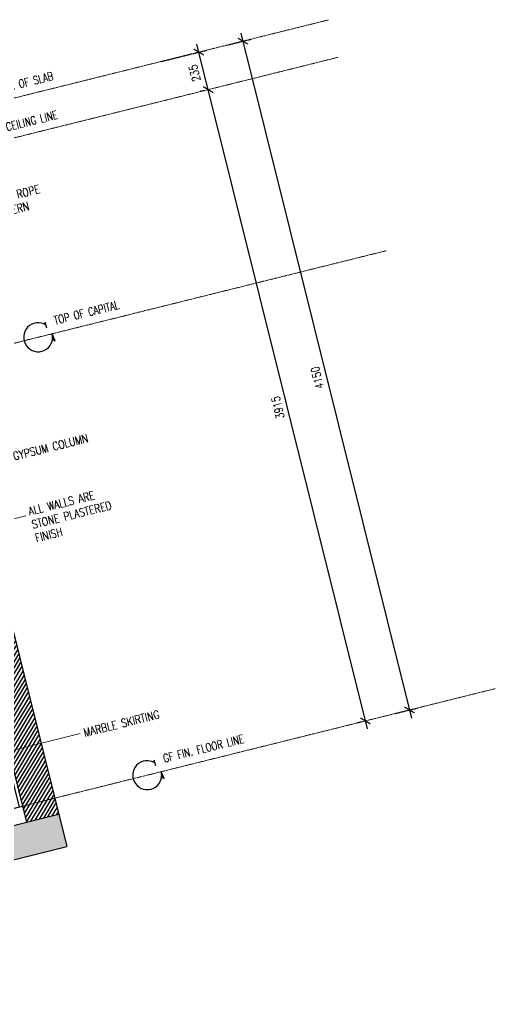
# Model space of a CAD drawing. Header units: inches. Extents: x -207898 to 3408902, y 497526 to 4632928.
# Drawn here: x 288520 to 291380, y 508363 to 514344 of the extents above; entities that cross this region are included whole.
import ezdxf

# ---------------------------------------------------------------- set-up
doc = ezdxf.new("R2010")
doc.units = ezdxf.units.IN
doc.header["$MEASUREMENT"] = 0
for name, pattern in [('DASHED', [0.75, 0.5, -0.25]), ('HIDDEN', [0.375, 0.25, -0.125]), ('HIDDEN2', [0.1875, 0.125, -0.0625])]:
    doc.linetypes.add(name, pattern=pattern)
for name, color, linetype in [('A-DIM', 9, 'Continuous'), ('A-Hidden', 8, 'HIDDEN'), ('Layer1', 1, 'Continuous'), ('Layer3', 7, 'Continuous'), ('Layer7', 8, 'Continuous')]:
    doc.layers.add(name, color=color, linetype=linetype)
doc.layers.add('DIM', color=252, linetype='Continuous', lineweight=35)
doc.layers.add('ID-NOTES', color=2, linetype='Continuous', lineweight=0)
doc.styles.add('grid_250', font='romans.shx', dxfattribs={"width": 0.75, "height": 0.75})
doc.styles.add('ID-ROMANS', font='romans.shx', dxfattribs={"width": 0.8})
doc.styles.add('ZZ-Dim All', font='romans.shx', dxfattribs={"width": 0.8})
doc.dimstyles.new('DIM 0200', dxfattribs={"dimscale": 200, "dimtxt": 1, "dimasz": 0.8, "dimexe": 0.5, "dimexo": 1, "dimgap": 0.4, "dimtad": 1, "dimdec": 0, "dimrnd": 10, "dimdsep": 46, "dimtxsty": 'ZZ-Dim All', "dimblk1": 'ARCHTICK', "dimblk2": 'ARCHTICK', "dimsah": 1, "dimcen": 1, "dimdle": 0.5, "dimclrd": 256, "dimclre": 256, "dimclrt": 256, "dimadec": 0, "dimazin": 2, "dimtfac": 1, "dimtdec": 0, "dimtix": 1, "dimtmove": 2, "dimatfit": 2, "dimfxl": 1, "dimfxlon": 1, "dimtolj": 1, "dimtzin": 0, "dimlwd": -1, "dimlwe": -1, "dimarcsym": 0})
doc.dimstyles.new('DIM-100', dxfattribs={"dimscale": 50, "dimtxt": 1.25, "dimasz": 1, "dimexe": 1, "dimexo": 1, "dimgap": 0.6, "dimtad": 1, "dimdec": 0, "dimrnd": 5, "dimdsep": 46, "dimtxsty": 'ZZ-Dim All', "dimblk1": 'ARCHTICK', "dimblk2": 'ARCHTICK', "dimsah": 1, "dimcen": 1, "dimdle": 1, "dimclrd": 256, "dimclre": 8, "dimclrt": 256, "dimazin": 2, "dimtfac": 1, "dimtdec": 0, "dimtix": 1, "dimtmove": 2, "dimatfit": 2, "dimfxl": 0.1, "dimtolj": 1, "dimtzin": 0, "dimlwd": -1, "dimlwe": -1, "dimarcsym": 0})

# ---------------------------------------------------------------- blocks, each defined once
blk = doc.blocks.new('section a and b')
at = {"layer": 'Layer7', "ltscale": 300}
h = blk.add_hatch(dxfattribs=at)
h.set_pattern_fill('AR-CONC', color=256, scale=10, style=0)
h.set_pattern_definition([(50, (-62997.58, -11216.7), (71.726, -6.2752), [7.5, -82.5]), (355, (-62997.58, -11216.7), (-13.87513, 75.2192), [6, -66]), (100.4514, (-62991.6, -11217.22), (57.85094, 68.94395), [6.374, -70.1142]), (46.1842, (-62997.58, -11196.7), (106.7241, -16.5519), [11.25, -123.75]), (96.6356, (-62988.68, -11198.08), (93.4663, 97.4118), [9.561, -105.1713]), (351.1842, (-62997.58, -11196.7), (93.4662, 97.4119), [9, -99]), (21, (-62987.58, -11201.7), (59.6907, -40.2619), [7.5, -82.5]), (326, (-62987.58, -11201.7), (24.33153, 72.515), [6, -66]), (71.4514, (-62982.6, -11205.056), (84.02226, 32.25305), [6.374, -70.1142]), (37.5, (-62997.577, -11216.7), (1.215986, 33.289385), [0, -65.2, 0, -67, 0, -66.25]), (7.5, (-62997.577, -11216.7), (26.30695, 39.44117), [0, -38.2, 0, -63.7, 0, -25.25]), (327.5, (-63019.877, -11216.7), (53.38224, -2.25549), [0, -25, 0, -78, 0, -103.5]), (317.5, (-63029.877, -11216.7), (58.31862, 10.0105), [0, -32.5, 0, -51.8, 0, -73.5])])
h.paths.add_polyline_path([(-59047.8, -14854.4), (-59047.8, -14654.4), (-63202.4, -14654.4), (-63202.4, -14854.4)])
h.paths.add_polyline_path([(-63202.4, -19104.4), (-63202.4, -19304.4), (-59047.8, -19304.4), (-59047.8, -19104.4)])
at = {"layer": 'Layer7'}
h = blk.add_hatch(dxfattribs=at)
h.set_pattern_fill('ANSI31,_O', color=8, scale=150)
h.set_pattern_definition([(45, (0, 8657.743), (-13.258252, 13.258252), [])])
h.paths.add_polyline_path([(-59047.8, -14854.4), (-59247.8, -14854.4), (-59247.8, -19104.4), (-59047.8, -19104.4)])
h.paths.add_polyline_path([(-63002.4, -14854.4), (-63202.4, -14854.4), (-63202.4, -19104.4), (-63002.4, -19104.4)])
at = {"layer": 'Layer1', "ltscale": 5}
blk.add_line((-63002.4, -19004.4), (-59247.8, -19004.4), dxfattribs=at)
for points in [[(-62982.4, -14854.4), (-62982.4, -19004.4)], [(-59267.8, -14854.4), (-59267.8, -19004.4)]]:
    blk.add_lwpolyline(points, dxfattribs=at)
at = {"layer": 'Layer3', "ltscale": 5}
for p, q in [((-63202.4, -14654.4), (-63202.4, -19304.4)), ((-63202.4, -14654.4), (-59047.8, -14654.4)), ((-59047.8, -14654.4), (-59047.8, -19304.4)), ((-63202.4, -14854.4), (-59047.8, -14854.4)), ((-63002.4, -14854.4), (-63002.4, -19104.4)), ((-59247.8, -14854.4), (-59247.8, -19104.4)), ((-63202.4, -19104.4), (-59047.8, -19104.4)), ((-63202.4, -19304.4), (-59047.8, -19304.4))]:
    blk.add_line(p, q, dxfattribs=at)
blk = doc.blocks.new('_ARCHTICK')
at = {"color": 0, "linetype": 'ByBlock', "const_width": 0.15}
blk.add_lwpolyline([(-0.5, -0.5), (0.5, 0.5)], dxfattribs=at)
blk = doc.blocks.new('*D27')
at = {"layer": 'A-DIM', "transparency": 16777216}
blk.add_line((290611.3, 510073.9), (289641.3, 513972.5), dxfattribs=at)
at = {"layer": 'A-DIM', "color": 8, "linetype": 'HIDDEN2', "transparency": 16777216}
for p, q in [((289626.8, 513917.3), (289604.9, 513911.9)), ((290572.6, 510115.8), (290550.7, 510110.4))]:
    blk.add_line(p, q, dxfattribs=at)
at = {"layer": 'Defpoints', "color": 0, "transparency": 16777216}
for p in [(289653.4, 513923.9), (289675.3, 513929.4, 0), (290621.1, 510127.9, 0)]:
    blk.add_point(p, dxfattribs=at)
at = {"layer": 'A-DIM', "transparency": 16777216, "xscale": 49.99999999999999, "yscale": 49.99999999999999, "zscale": 49.99999999999999}
for p, rotation in [((289653.4, 513923.9), 103.9714232829857), ((290599.2, 510122.5), 283.9714232829857)]:
    blk.add_blockref('_ARCHTICK', p, dxfattribs=dict(at, rotation=rotation))
at = {"layer": 'A-DIM', "transparency": 16777216, "insert": (290072.9, 512009.9), "char_height": 50, "attachment_point": 5, "rotation": 103.97142, "style": 'ZZ-Dim All'}
blk.add_mtext('\\A1;3915', dxfattribs=at)
blk = doc.blocks.new('*D28')
at = {"layer": 'A-DIM', "transparency": 16777216}
blk.add_line((289665.5, 513875.4), (289585.2, 514198.2), dxfattribs=at)
at = {"layer": 'A-DIM', "color": 8, "linetype": 'HIDDEN2', "transparency": 16777216}
blk.add_line((289373, 514093.9), (289645.8, 514161.8), dxfattribs=at)
at = {"layer": 'Defpoints', "color": 0, "transparency": 16777216}
for p in [(289597.3, 514149.7), (289324.5, 514081.8, 0), (289653.4, 513923.9, 0)]:
    blk.add_point(p, dxfattribs=at)
at = {"layer": 'A-DIM', "transparency": 16777216, "xscale": 49.99999999999999, "yscale": 49.99999999999999, "zscale": 49.99999999999999}
for p, rotation in [((289597.3, 514149.7), 103.9714232829857), ((289653.4, 513923.9), 283.9714232829857)]:
    blk.add_blockref('_ARCHTICK', p, dxfattribs=dict(at, rotation=rotation))
at = {"layer": 'A-DIM', "transparency": 16777216, "insert": (289572, 514023.5), "char_height": 50, "attachment_point": 5, "rotation": 103.97142, "style": 'ZZ-Dim All'}
blk.add_mtext('\\A1;235', dxfattribs=at)
blk = doc.blocks.new('*D29')
at = {"layer": 'A-DIM', "transparency": 16777216}
blk.add_line((289850.4, 514264.2), (290876.5, 510139.9), dxfattribs=at)
at = {"layer": 'A-DIM', "color": 8, "linetype": 'HIDDEN2', "transparency": 16777216}
for p, q in [((289774.5, 514193.8), (289911, 514227.7)), ((290776.5, 510166.6), (290913, 510200.5))]:
    blk.add_line(p, q, dxfattribs=at)
at = {"layer": 'Defpoints', "color": 0, "transparency": 16777216}
for p in [(289726, 514181.7, 0), (290864.5, 510188.4), (290728, 510154.5, 0)]:
    blk.add_point(p, dxfattribs=at)
at = {"layer": 'A-DIM', "transparency": 16777216, "xscale": 50, "yscale": 50, "zscale": 50}
for p, rotation in [((289862.5, 514215.7), 103.9714232829857), ((290864.5, 510188.4), 283.9714232829857)]:
    blk.add_blockref('_ARCHTICK', p, dxfattribs=dict(at, rotation=rotation))
at = {"layer": 'A-DIM', "transparency": 16777216, "insert": (290310.1, 512188.8), "char_height": 50, "attachment_point": 5, "rotation": 103.97142, "style": 'ZZ-Dim All'}
blk.add_mtext('\\A1;4150', dxfattribs=at)
blk = doc.blocks.new('arrow01')
at = {"layer": 'Layer1'}
blk.add_hatch(color=256, dxfattribs=at).paths.add_polyline_path([(7, -44.7), (0, 0), (-6.2, -32.4)])
at = {"layer": 'Layer1', "elevation": 375.8}
blk.add_lwpolyline([(7, -44.7), (0, 0), (-6.2, -32.4)], close=True, dxfattribs=at)
at = {"layer": 'Layer7'}
blk.add_line((-24, 41.5), (-24, 77.7), dxfattribs=at)
blk.add_arc((-87.3, 0), 87.3, 43.48997, 0, dxfattribs=at)

msp = doc.modelspace()

# ---------------------------------------------------------------- linework, layer by layer
at = {"layer": 'A-Hidden', "linetype": 'DASHED', "lineweight": 0, "ltscale": 10}
for p, q in [((290378.1, 514344, 0), (282958.2, 512497.9, 0)), ((290434.3, 514118.2, 0), (283014.3, 512272.1, 0)), ((290724, 512953.7, 0), (283304, 511107.6, 0)), ((291380.1, 510316.7, 0), (283960.1, 508470.7, 0))]:
    msp.add_line(p, q, dxfattribs=at)

# ---------------------------------------------------------------- block references
at = {"layer": 'DIM', "rotation": 13.97142328298569}
msp.add_blockref('section a and b', (341441.7, 542355.8, 0), dxfattribs=at)
at = {"layer": 'Layer3', "rotation": 13.97142328298568}
for p in [(288714.8, 512453.8, 0), (289370.9, 509816.8, 0)]:
    msp.add_blockref('arrow01', p, dxfattribs=at)

# ---------------------------------------------------------------- texts
at = {"layer": 'ID-NOTES', "char_height": 50, "width": 1075.058, "attachment_point": 1, "rotation": 13.97142, "style": 'ID-ROMANS'}
for s, insert in [('GYPSUM WITH ROPE \\PDESIGN PATTERN ', (288115.4, 513222.2, 0)), ('GYPSUM COLUMN', (288474.2, 511739.4, 0)), ('ALL WALLS ARE\\PSTONE PLASTERED\\PFINISH', (288566.5, 511408.8, 0)), ('MARBLE SKIRTING', (288898.3, 510075.2, 0))]:
    msp.add_mtext(s, dxfattribs=dict(at, insert=insert))
at = {"layer": 'Layer3', "style": 'grid_250', "width": 0.75}
for s, p in [('BOT. OF SLAB ', (288386.8, 513899, 0)), ('CEILING LINE', (288442.9, 513673.2, 0)), ('TOP OF CAPITAL', (288732.7, 512508.7, 0)), ('GF FIN. FLOOR LINE', (289388.7, 509871.7, 0))]:
    msp.add_text(s, height=50, rotation=13.97142, dxfattribs=at).set_placement(p)

# ---------------------------------------------------------------- dimensions: what is measured, and where the dimension line sits
at = {"layer": 'A-DIM'}
for base, p1, p2, picture, middle in [((290864.5, 510188.4), (289726, 514181.7, 0), (290728, 510154.5, 0), '*D29', (290310.1, 512188.8)), ((289597.3, 514149.7, 0), (289653.4, 513923.9, 0), (289324.5, 514081.8, 0), '*D28', (289572, 514023.5, 0)), ((289653.4, 513923.9, 0), (290621.1, 510127.9, 0), (289675.3, 513929.4, 0), '*D27', (290072.9, 512009.9, 0))]:
    dim = msp.add_linear_dim(base=base, p1=p1, p2=p2, angle=103.97142, dimstyle='DIM-100', override={"dimtxt": 1}, dxfattribs=at)
    dim.commit()
    dim.dimension.update_dxf_attribs({"geometry": picture, "text_midpoint": middle})

# ---------------------------------------------------------------- leaders
at = {"layer": 'ID-NOTES'}
for points in [[(287797.7, 511169.1, 0), (288555.1, 511357.5, 0)], [(288371.2, 509681.7, 0), (288391.4, 509925.3, 0), (288882.3, 510047.5, 0)]]:
    msp.add_leader(points, dimstyle='DIM 0200', override={"dimasz": 0.3, "dimtad": 0, "dimclrd": 8}, dxfattribs=at)

doc.saveas('drawing.dxf')
